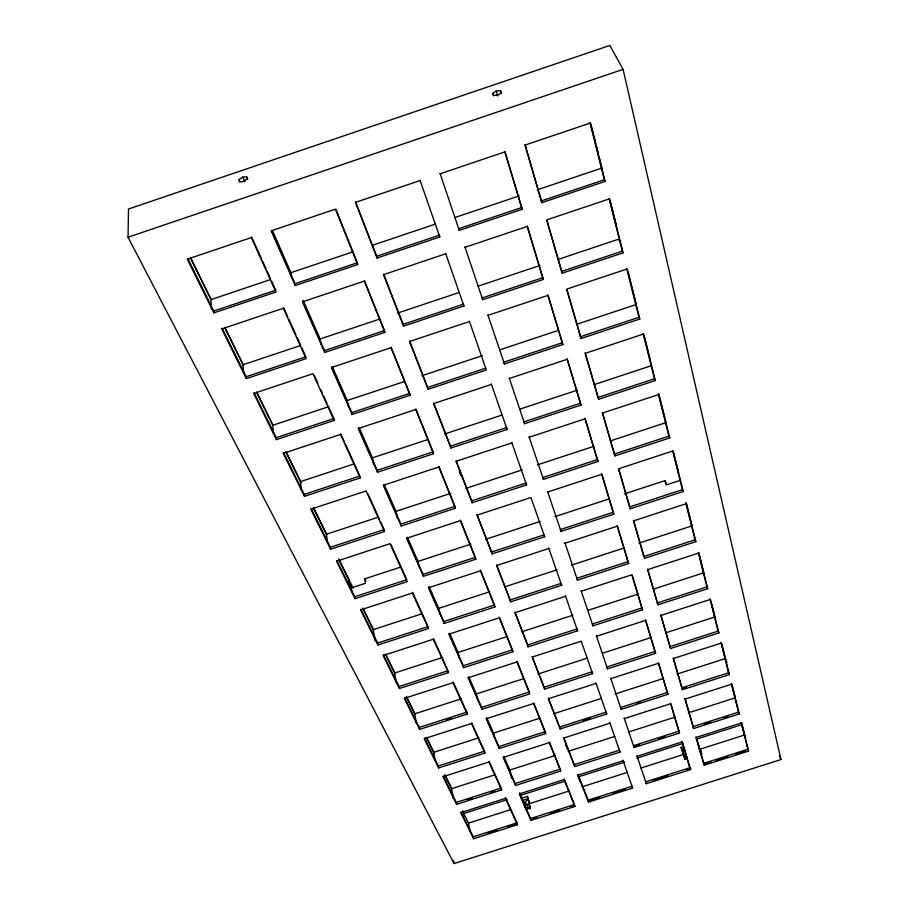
<?xml version="1.0" encoding="UTF-8"?>
<svg xmlns="http://www.w3.org/2000/svg" width="909" height="909" viewBox="0 0 909 909"><rect width="100%" height="100%" fill="white"/><g stroke="black" fill="none" stroke-linecap="round" stroke-linejoin="round"><path stroke-width="1.36" d="M128.044 237.215L128.487 209.025L609.848 45.45L623.097 69.379L780.956 759.538L454.046 863.55L128.044 237.215L623.097 69.379M522.936 802.602L525.47 801.783L527.89 798.716L527.47 796.42L521.198 798.432M686.75 756.958L684.886 758.72L687.488 757.901M492.78 93.332L496.257 90.991L500.552 90.695L501.382 92.752L497.893 95.115L493.598 95.4L492.78 93.332L493.53 95.854M246.737 176.891L246.975 179.13L243.248 181.561L239.294 181.743L239.078 179.493L242.794 177.073L246.737 176.891L247.793 179.289M420.026 180.561L355.453 202.377L377.087 258.042L439.774 236.976L439.274 235.238L376.69 256.27L377.087 258.042M440.126 173.778L505.018 151.848L522.255 209.252L459.272 230.42L440.058 173.414M211.502 308.89L210.945 299.618L270.393 279.608M291.698 277.87L290.982 272.689L353.362 251.702M372.724 245.18L435.388 224.103M454.841 217.558L519.13 195.924M537.344 189.799L601.928 168.063L599.19 157.177M213.854 312.889L187.311 259.179L251.282 237.567L275.961 292.016L213.854 312.889L213.729 311.048L275.734 290.198L271.723 281.347M295.277 285.528L295.027 283.722L357.317 262.781L357.68 264.564L295.277 285.528L271.177 230.841L335.455 209.127L357.68 264.564M522.255 209.252L521.618 207.57L458.75 228.693L459.272 230.42M541.173 200.991L604.349 179.766L605.121 181.414L541.844 202.673L524.925 144.736M445.66 253.804L383.541 274.643L403.551 326.126L463.92 305.969L463.408 304.197L403.13 324.32L403.551 326.126M464.988 247.316L527.39 226.375L543.332 279.461L482.702 299.709L464.908 246.918M243.68 372.872L242.987 364.759L299.981 345.704M320.968 344.272L320.138 338.966L380.053 318.945M397.631 313.071L459.147 292.505M478.157 286.153L539.935 265.496M557.649 259.576L617.677 239.51L620.767 241.033M246.316 378.621L221.762 328.922L283.324 308.265L306.151 358.646L246.316 378.621L246.157 376.735L305.89 356.794L301.799 347.749M384.473 330.558L384.859 332.364L324.763 352.431L324.468 350.59L384.473 330.558L364.464 280.62M543.332 279.461L542.696 277.722L482.156 297.936L482.702 299.709M561.523 271.439L622.335 251.123L623.108 252.827L562.194 273.166L546.911 220.83M469.374 321.559L409.527 341.511L428.094 389.279L486.315 369.963L469.317 321.082M487.985 315.355L548.093 295.323L562.887 344.545L504.415 363.952L487.883 314.889M273.62 433.502L272.757 425.276L328.774 406.664M348.136 405.914L347.227 400.528L404.823 381.394M422.003 375.69L482.531 355.567M499.745 349.851L557.944 330.512M576.511 324.343L636.277 304.481M333.864 418.56L334.16 420.447L276.45 439.604L276.245 437.683L333.864 418.56L328.149 405.937M409.664 393.404L410.073 395.256L352.113 414.493L351.783 412.618L409.664 393.404L391.12 347.147M428.094 389.279L427.662 387.439L485.781 368.145M562.887 344.545L562.228 342.773L503.859 362.146L504.415 363.952M580.385 336.75L639.016 317.286L639.788 319.036L581.067 338.512L566.886 290.016M491.383 384.439L433.65 403.562L450.921 448.001L507.131 429.457L506.586 427.616L450.466 446.137L450.921 448.001M509.335 378.485L567.307 359.282L581.056 405.062L524.607 423.685L509.222 378.008M301.493 489.94L300.481 481.634L354.328 463.84M373.679 464.658L372.44 457.852L427.98 439.502M444.694 433.979L501.779 415.118M519.903 409.13L577.238 390.188M594.111 384.609L651.662 365.6M304.47 496.325L304.231 494.394L359.884 476.032L360.203 477.929L304.47 496.325L283.267 453.398L340.5 434.434L360.203 477.929M433.082 451.875L433.513 453.739L377.542 472.214L377.19 470.317L433.082 451.875L415.879 408.936M581.056 405.062L580.397 403.255L524.038 421.856L524.607 423.685M597.917 397.472L654.514 378.792L655.287 380.564L598.611 399.267L585.044 352.874M511.847 442.933L456.102 461.306L472.203 502.745L526.538 484.917L525.981 483.054L471.726 500.87L472.203 502.745M529.186 437.229L585.169 418.776L597.986 461.465L543.434 479.373L529.061 436.706M327.513 542.593L326.365 534.242L378.314 517.164M397.301 518.221L395.983 511.358L450.807 493.337M465.874 488.394L522.255 469.862M537.378 464.885L593.986 446.274M610.45 440.865L666.024 422.605M330.603 549.218L310.821 509.188L366.111 490.962L384.496 531.538L330.603 549.218L330.331 547.286L384.155 529.617L380.712 522.005M454.932 506.381L455.375 508.267L401.255 526.027L400.892 524.118L454.932 506.381L438.911 466.408M597.986 461.465L597.327 459.636L542.855 477.52L543.434 479.373M614.268 454.08L668.967 436.115L669.728 437.922L614.95 455.898L602.281 412.572M547.707 492.008L601.838 474.259L613.814 514.153L561.023 531.401L547.57 491.462M339.046 560.012L349.033 580.328L349.704 584.771L351.249 587.918L365.463 583.271L364.759 578.828L400.687 567.08M419.117 566.932L418.004 561.421L470.998 544.082M485.679 539.287L540.207 521.448M554.944 516.63L609.689 498.723M624.426 493.905L665.013 480.634L666.717 484.781L679.875 480.486M355.033 598.667L336.535 561.228L390.018 543.696L407.209 581.635L355.033 598.667L354.737 596.724L406.834 579.703L390.802 544.309M423.424 576.329L423.037 574.42L475.339 557.331L475.805 559.228L423.424 576.329L406.641 538.253L460.34 520.652L475.805 559.228M492.099 553.911L491.61 552.013L544.116 534.867L544.673 536.742L492.099 553.911L477.032 515.176L530.947 497.507L544.673 536.742M613.814 514.153L613.155 512.312L560.444 529.538L561.023 531.401M629.551 506.961L682.466 489.678L683.227 491.485L630.232 508.801L618.756 469.589M548.797 548.513L496.609 565.534L510.722 601.826L561.66 585.271L561.092 583.396L510.222 599.929L510.722 601.826M565.023 543.218L617.416 526.141L628.63 563.5L577.499 580.124L564.887 542.673M375.087 640.822L373.292 629.63L421.606 613.905M439.808 613.882L438.649 608.36L489.837 591.691M505.563 586.566L557.035 569.818M571.42 565.137L624.403 547.888M638.834 543.184L692.022 525.879L686.136 502.495M377.917 644.992L377.599 643.049L428.082 626.631L428.469 628.562L377.917 644.992L360.578 609.916L412.368 593.02L428.469 628.562M494.462 605.053L494.939 606.962L444.194 623.449L443.785 621.529L494.462 605.053L480.497 570.204M628.63 563.5L627.971 561.648L576.908 578.249L577.499 580.124M695.862 541.65L686.295 503.666L633.698 520.823L644.526 558.331L695.862 541.65L695.101 539.821L643.845 556.49L633.403 520.323M565.523 596.315L514.96 612.734L528.197 646.799L577.601 630.812L577.033 628.937L527.697 644.901L514.971 612.155M581.249 591.214L632.005 574.727L642.538 609.803L592.952 625.846L581.112 590.668M396.301 682.784L394.631 673.001L442.683 657.434M449.637 633.334L458.045 652.446L507.608 636.391M521.686 631.823L572.772 615.268M588.259 610.246L638.186 594.066M653.639 589.055L703.839 572.784L698.714 552.456M383.428 654.866L399.062 686.545L448.035 670.694L448.432 672.615L399.403 688.488L383.121 655.548L433.309 639.243L448.432 672.615M449.08 633.55L463.26 665.763L512.415 649.855L512.903 651.753L463.681 667.683L448.921 634.175L499.291 617.825L512.903 651.753M642.538 609.803L641.879 607.951L592.361 623.972L592.952 625.846M657.275 602.962L706.963 586.884L707.713 588.714L657.946 604.815L647.492 569.114M596.486 636.266L645.708 620.358L655.605 653.332L607.496 668.842L596.327 635.698M406.607 697.362L414.72 713.838L461.249 698.816M468.942 677.205L476.305 693.953L524.334 678.455M538.105 674.012L587.646 658.014M602.815 653.116L651.185 637.516M666.411 632.596L714.951 616.927L711.849 604.599M404.573 697.692L419.254 727.45L466.806 712.122L467.215 714.054L419.606 729.393L404.3 698.396L452.989 682.659L467.215 714.054M468.26 677.103L481.588 707.361L529.299 691.988L517.016 661.343M532.174 656.434L544.127 687.204L592.009 671.762L592.588 673.649L544.639 689.102L532.185 657.048L581.237 641.197L592.588 673.649M655.605 653.332L654.957 651.48L606.905 666.967L607.496 668.842M669.888 646.663L718.121 631.119L718.849 632.948L670.569 648.515L660.718 614.882M447.012 719.644L451.034 718.337M482.009 709.281L529.788 693.885L516.994 661.968L468.124 677.762L482.009 709.281L481.588 707.361M596.009 683.42L548.388 698.748L560.126 728.938L606.701 713.985L606.133 712.111L559.614 727.052L548.388 698.169M610.814 678.648L658.593 663.263L667.922 694.34L621.188 709.338L610.666 678.114M426.332 737.438L433.661 752.334L478.748 737.835M486.86 717.951L493.519 733.086L540.094 718.121M553.592 713.781L601.656 698.328M615.2 693.976L663.434 678.466M677.023 674.092L725.427 658.536L726.995 662.479M424.492 738.063L438.286 766.003L484.486 751.175L484.906 753.084L438.649 767.935L424.219 738.722L471.498 723.507L484.906 753.084M486.338 718.144L498.848 746.562L545.207 731.677L545.695 733.574L499.28 748.471L486.201 718.769L533.64 703.498L545.695 733.574M667.922 694.34L667.274 692.488L620.597 707.475L621.188 709.338M681.784 687.829L728.62 672.785L729.348 674.614L682.454 689.67L673.16 657.991M583.26 720.496L590.009 718.326M636.97 703.248L640.925 701.975M682.25 688.715L686.215 687.443M609.928 723.2L563.671 738.04L574.749 766.548L620.029 752.061L619.461 750.198L574.227 764.662L563.66 737.449M624.313 718.587L670.728 703.702L679.534 733.029L634.107 747.562L624.165 718.042M444.671 774.729L451.546 788.705L495.28 774.707M504.097 757.14L509.779 770.059L554.979 755.584M568.205 751.345L614.893 736.392M628.164 732.143L675.001 717.133M688.318 712.872L735.313 697.817M443.251 776.07L456.25 802.397L501.177 788.035L501.598 789.932L456.625 804.317L443.001 776.74L488.951 762.003L501.598 789.932M503.347 756.788L515.142 783.558L560.217 769.139L560.717 771.025L515.585 785.467L503.234 757.424L549.331 742.642L560.717 771.025M679.534 733.029L678.898 731.177L633.516 745.698L634.107 747.562M692.999 726.666L738.528 712.111L739.256 713.929L693.658 728.507L684.886 698.566M467.874 799.625L471.885 798.341M490.61 792.341L494.632 791.057M635.527 745.994L639.584 744.698M658.502 738.642L665.252 736.483M704.066 724.075L710.668 721.962M723.859 717.735L727.825 716.474M623.074 760.765L578.09 775.138L588.566 802.09L632.619 788.046L632.05 786.194L588.043 800.215L578.067 774.548M637.061 756.299L682.193 741.869L690.522 769.593L646.322 783.683L636.914 755.743M462.658 810.908L463.908 813.453L507.142 799.647M520.641 795.33L565.216 781.092M578.726 776.775L624.653 762.094M636.811 758.22L682.739 743.539M696.249 739.222L742.176 724.553M685.17 759.515L680.955 747.403L683.488 746.596M522.755 800.363L527.89 798.716L529.549 802.522M684.693 748.652L682.091 749.482L680.955 747.403M523.993 804.885L526.572 804.067M524.55 804.863L527.072 804.056L527.561 806.09M462.92 811.828L468.476 823.122L511.142 809.499M529.947 808.158L528.902 803.829L569.034 791.023M582.033 786.876L627.403 772.389M640.436 768.23L683.511 754.481L684.977 758.697M700.634 751.061L700.1 749.186L744.664 734.961L745.698 737.585M525.277 807.908L530.436 807.419M525.379 809.612L530.481 807.987M460.965 811.964L473.237 836.814L516.948 822.872L517.391 824.77L473.612 838.723L460.738 812.646L505.427 798.363L517.391 824.77M519.425 793.284L530.549 818.543L574.408 804.567L574.908 806.442L530.992 820.429L519.312 793.921L564.148 779.592L574.908 806.442M690.522 769.593L689.874 767.753L645.731 781.831L646.322 783.683M703.6 763.378L747.902 749.266L748.607 751.084L704.259 765.219L695.953 736.881M487.554 833.099L496.928 830.11M507.631 826.701L516.994 823.713M532.754 818.691L536.776 817.407M550.206 813.135L559.603 810.135M570.341 806.715L574.363 805.431M590.168 800.397L599.599 797.386M613.064 793.091L625.187 789.228M653.185 780.308L668.047 775.57M686.965 769.537L691.022 768.253M704.145 764.071L710.736 761.969M716.019 760.288L727.882 756.504M735.801 753.981L745.039 751.039M684.716 750.175L682.091 749.482L684.488 757.402M276.45 439.604L253.656 393.472L312.969 373.701L334.16 420.447M190.435 257.361L211.081 299.356M224.853 327.354L243.623 365.532M256.77 392.256L273.041 425.332M286.176 452.057L301.197 482.599M313.719 508.051L326.854 534.776M338.75 558.955L353.147 588.214M363.157 608.576L373.167 628.937M385.689 654.389L395.074 673.478M406.334 696.385L415.095 714.201M426.991 738.381L434.502 753.652M445.137 775.275L451.398 788.001M190.606 258.281L210.945 299.618M224.898 327.979L242.987 364.759M256.565 392.347L272.757 425.276M285.824 451.83L300.481 481.634M313.355 507.801L326.365 534.242M362.668 608.03L373.292 629.63M385.382 654.207L394.631 673.001M348.408 580.771L350.863 585.748L351.863 592.009M187.856 258.611L213.729 311.048M222.25 328.297L246.157 376.735M254.1 392.824L276.245 437.683M283.676 452.75L304.231 494.394M311.185 508.506L330.331 547.286M336.875 560.535L354.737 596.724M360.896 609.223L377.599 643.049M364.759 578.828L365.963 581.34M251.668 237.056L261.406 258.565M262.553 261.099L265.996 268.689M267.144 271.223L270.575 278.813M283.676 307.731L287.767 316.764M288.937 319.354L295.948 334.842M297.118 337.421L300.629 345.17M314.423 375.622L317.855 383.2M320.707 389.518L322.422 393.302M323.57 395.835L327.001 403.414M340.773 433.82L344.25 441.501M345.409 444.058L359.305 474.748M368.077 494.121L379.564 519.471M412.572 592.361L427.514 625.369M433.502 638.607L445.126 664.274M446.296 666.842L447.455 669.41M453.148 681.989L466.806 712.122M471.669 722.871L484.486 751.175M489.099 761.367L501.177 788.035M505.563 797.716L516.948 822.872M239.078 179.493L240.146 181.88M242.794 177.073L244.907 181.857M272.507 230.681L290.982 272.689M303.117 300.265L320.138 338.966M332.489 367.031L347.227 400.528M359.316 428.014L372.44 457.852M384.155 484.474L395.983 511.358M407.38 537.276L418.004 561.421M429.162 586.794L438.649 608.36M519.834 792.909L526.197 809.362M271.518 230.352L295.027 283.722M302.777 301.322L324.468 350.59M331.683 366.963L351.783 412.618M358.532 427.934L377.19 470.317M383.518 484.667L400.892 524.118M406.823 537.605L423.037 574.42M428.639 587.123L443.785 621.529M324.763 352.431L302.47 301.845L364.304 281.097L384.859 332.364M352.113 414.493L331.421 367.554L390.995 347.692L410.073 395.256M377.542 472.214L358.294 428.537L415.777 409.493L433.513 453.739M401.255 526.027L383.314 485.292L438.831 466.999L455.375 508.267M444.194 623.449L428.469 587.771L480.452 570.818L494.939 606.962M525.47 801.783L527.799 807.101M528.902 803.829L529.686 805.624M779.365 755.663L780.956 759.538M336.16 209.979L356.805 261.497M460.397 520.039L474.828 556.047M499.336 617.222L512.415 649.855M533.674 702.907L545.207 731.677M549.354 742.039L560.217 769.139M564.159 778.99L573.897 803.283M355.589 201.946L376.69 256.27M383.655 274.188L403.13 324.32M409.607 340.989L427.662 387.439M433.718 403.028L450.466 446.137M456.136 460.738L471.726 500.87M477.055 514.585L491.61 552.013M496.632 564.943L510.222 599.929M459.284 471.464L460.806 475.373M565.659 744.778L567.182 748.721M577.499 775.218L580.022 781.695M700.1 749.186L701.612 753.391M697.43 742.142L701.771 754.22M698.987 748.232L701.214 754.436M420.015 180.187L439.774 236.976M445.626 253.395L463.92 305.969M491.303 383.939L507.131 429.457M511.767 442.399L526.538 484.917M548.695 547.957L561.66 585.271M565.421 595.77L577.601 630.812M595.895 682.864L606.701 713.985M609.814 722.644L620.029 752.061M622.96 760.197L632.619 788.046M685.534 759.026L682.091 749.482L685.556 759.435M527.89 798.716L529.413 803.533M683.511 754.481L684.068 756.356M504.79 151.542L521.618 207.57M527.163 226.034L542.696 277.722M547.854 294.902L562.228 342.773M567.057 358.839L580.397 403.255M584.919 418.299L597.327 459.636M601.576 473.759L613.155 512.312M617.154 525.629L627.971 561.648M632.153 575.579L641.879 607.951M645.447 619.813L654.957 651.48M658.343 662.763L667.274 692.488M670.49 703.191L678.898 731.177M681.943 741.346L689.874 767.753M496.257 90.991L497.746 96.024M500.552 90.695L501.291 93.218M541.844 202.673L525.209 145.031L590.407 122.999L605.121 181.414M562.194 273.166L546.809 219.864L609.507 198.832L623.108 252.827M581.067 338.512L566.796 289.085L627.176 268.962L639.788 319.036M598.611 399.267L585.339 353.306L643.561 334.012L655.287 380.564M614.95 455.898L602.576 413.038L658.798 394.517L669.728 437.922M630.232 508.801L618.665 468.749L673.012 450.932L683.227 491.485M657.946 604.815L647.787 569.602L698.737 553.07L707.713 588.714M670.569 648.515L661.013 615.404L710.406 599.429L718.849 632.948M682.454 689.67L673.444 658.48L721.394 643.049L729.348 674.614M693.658 728.507L685.17 699.078L731.745 684.136L739.256 713.929M704.259 765.219L696.226 737.392L741.517 722.916L748.607 751.084M588.043 800.215L588.566 802.09M574.227 764.662L574.749 766.548M559.614 727.052L560.126 728.938M544.127 687.204L544.639 689.102M527.697 644.901L528.197 646.799M665.013 480.634L666.07 484.667M589.975 122.76L604.349 179.766M609.075 198.514L622.335 251.123M626.733 268.598L639.016 317.286M643.129 333.626L654.514 378.792M658.366 394.086L668.967 436.115M672.58 450.478L682.466 489.678M685.875 503.211L695.101 539.821M698.328 552.604L706.963 586.884M710.009 598.94L718.121 631.119M721.007 642.583L728.62 672.785M731.359 683.659L738.528 712.111M741.13 722.439L747.902 749.266M590.964 124.51L593.02 132.68M593.713 135.396L595.77 143.565M596.452 146.292L598.508 154.45M610.019 200.162L616.575 226.216M628.324 272.859L635.936 303.106M644.549 337.319L650.31 360.203M658.809 393.961L665.683 421.242M673.399 451.887L674.785 457.386M675.467 460.136L678.591 472.51M721.712 643.777L725.427 658.536M731.859 684.091L734.972 696.442M741.596 722.78L744.664 734.961M527.47 796.42L530.356 808.953M530.549 818.543L530.992 820.429M515.142 783.558L515.585 785.467M509.779 770.059L511.699 778.252M498.848 746.562L499.28 748.471M493.519 733.086L494.78 738.585M476.305 693.953L477.839 700.839M463.26 665.763L463.681 667.683M458.045 652.446L459.238 657.968M473.237 836.814L473.612 838.723M468.476 823.122L470.123 831.349M463.908 813.453L464.454 816.202M456.25 802.397L456.625 804.317M451.546 788.705L453.421 798.375M438.286 766.003L438.649 767.935M433.661 752.334L435.218 760.663M453.534 860.823L454.046 863.55M419.254 727.45L419.606 729.393M414.72 713.838L416.458 723.587M399.062 686.545L399.403 688.488"/></g></svg>
